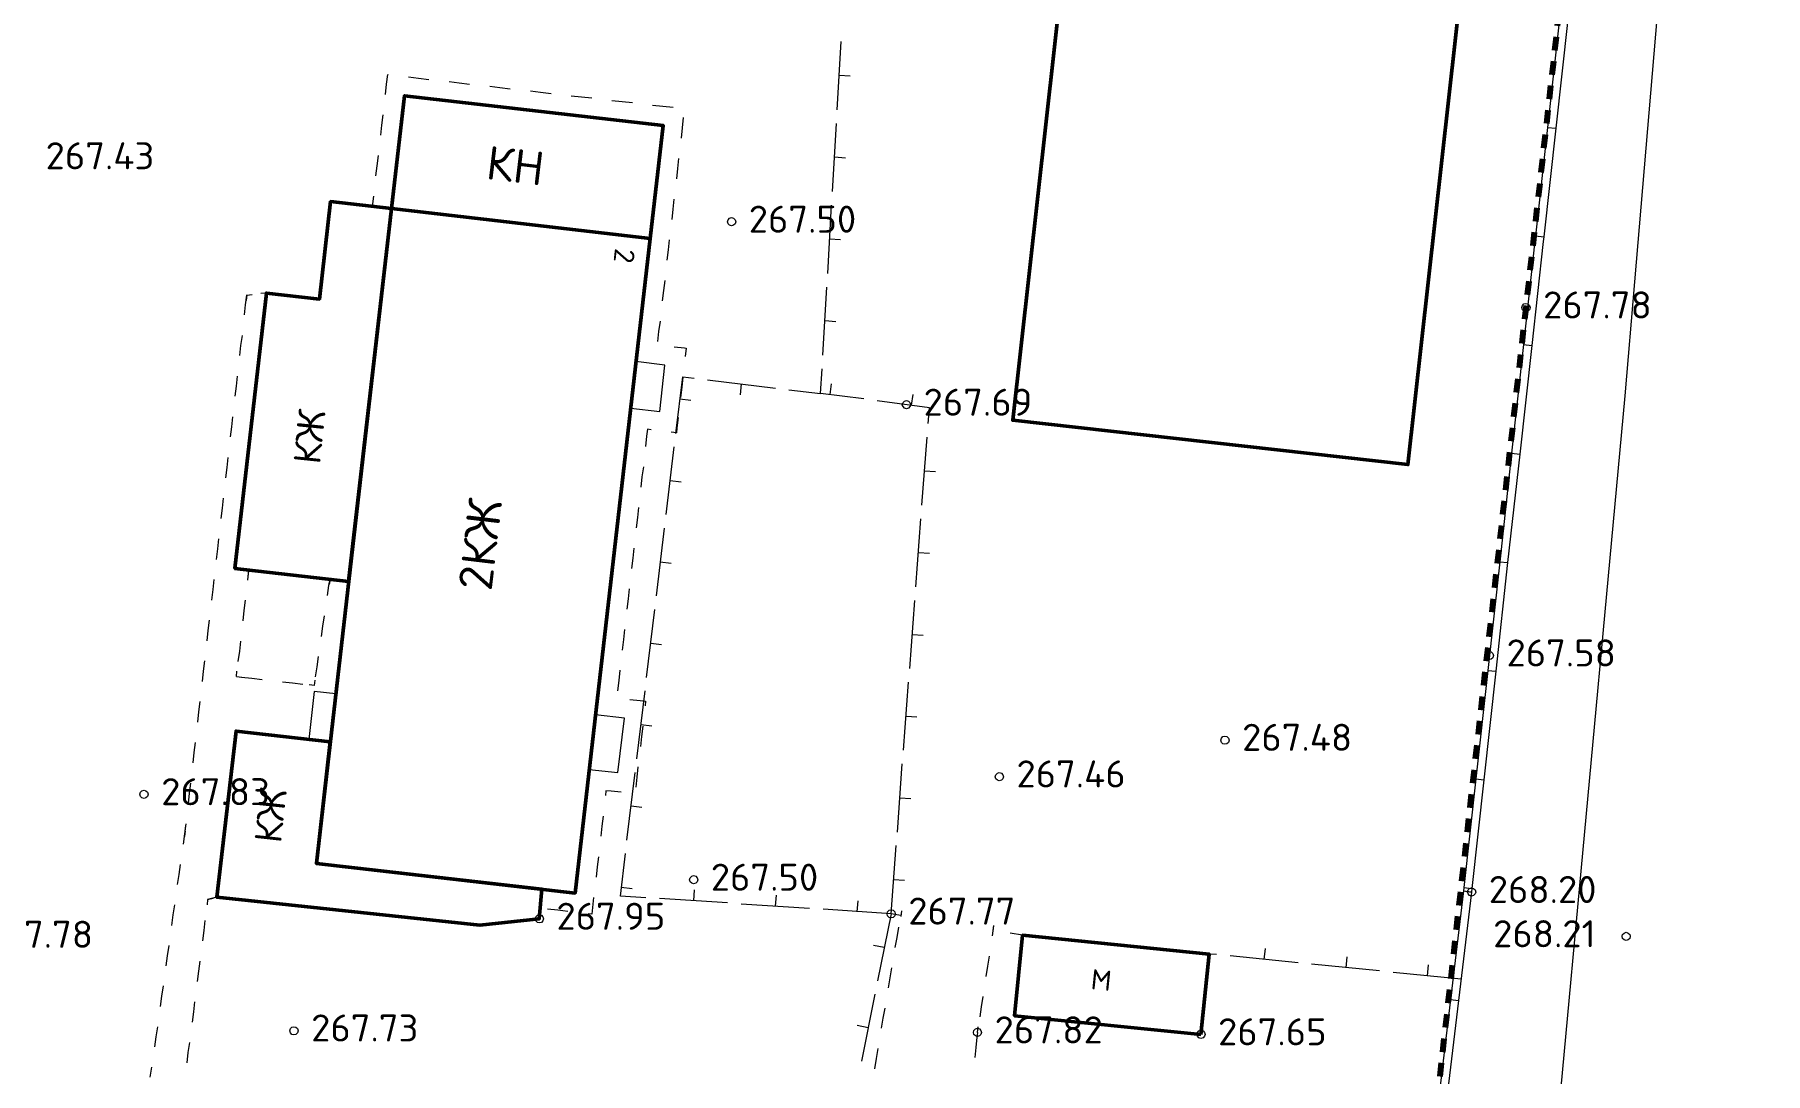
# Model space of a CAD drawing. Header units: millimetres. Extents: x -1422098 to 159246, y 52914 to 701814.
# Drawn here: x -512559 to -449199, y 296965 to 334994 of the extents above; entities that cross this region are included whole.
import ezdxf

# ---------------------------------------------------------------- set-up
doc = ezdxf.new("R2010")
doc.units = ezdxf.units.MM
doc.header["$MEASUREMENT"] = 0
doc.linetypes.add('Невидимая (1_500)', pattern=[900, 500, -400])
for name, color, linetype in [('! Будiвлi', 7, 'Continuous'), ('! Будівлі.доповнення', 7, 'Continuous'), ('! Вiдмiтки', 7, 'Continuous'), ('! ГП.Лінії Дороги', 7, 'Continuous'), ('! Дороги', 7, 'Continuous'), ('! МЕЖА', 7, 'Continuous'), ('! Огорожi', 7, 'Continuous')]:
    doc.layers.add(name, color=color, linetype=linetype)
doc.styles.add('СГЕНЕРИР_СТИЛЬ_1', font='ARIALUNI.TTF')

msp = doc.modelspace()

# ---------------------------------------------------------------- linework, layer by layer
at = {"layer": '! Будiвлi', "color": 250, "linetype": 'Continuous', "lineweight": 50, "true_color": 0x444444, "flags": 128}
for points in [[(-477974, 379754), (-477494, 384024), (-472224, 383444), (-472024, 385224), (-456784, 383524), (-456974, 381794), (-455694, 381654), (-456164, 377434), (-455794, 377384), (-462284, 319254), (-476754, 320874), (-471004, 372394), (-478704, 373244), (-479304, 373314), (-478574, 379824)], [(-490024, 327534), (-499494, 328624), (-499014, 332754), (-489544, 331664)], [(-499494, 328624), (-501064, 314974), (-505224, 315454), (-504074, 325534), (-502134, 325314), (-501724, 328884)], [(-502244, 304654), (-499494, 328624), (-490024, 327534), (-492774, 303564)], [(-501734, 309104), (-502244, 304654), (-493994, 303704), (-494084, 302624), (-496264, 302394), (-505884, 303414), (-505184, 309494)], [(-469864, 298394), (-476684, 299074), (-476394, 302024), (-469564, 301334)]]:
    msp.add_lwpolyline(points, close=True, dxfattribs=at)
at = {"layer": '! Будівлі.доповнення', "color": 250, "linetype": 'Continuous', "lineweight": 20, "true_color": 0x444444, "flags": 128}
for points in [[(-490544, 323024), (-490734, 321314), (-489674, 321194), (-489484, 322894)], [(-501734, 309104), (-501534, 310854), (-502324, 310944), (-502524, 309194)], [(-492024, 310094), (-492254, 308094), (-491204, 307974), (-490964, 309974)]]:
    msp.add_lwpolyline(points, close=True, dxfattribs=at)
at = {"layer": '! Вiдмiтки', "color": 250, "linetype": 'Continuous', "lineweight": 13, "true_color": 0x444444, "flags": 128}
for points in [[(-487044, 328294), (-486974, 328274), (-486914, 328214), (-486894, 328144), (-486914, 328064), (-486974, 328014), (-487044, 327994), (-487124, 328014), (-487174, 328064), (-487194, 328144), (-487174, 328214), (-487124, 328274)], [(-457964, 325154), (-457894, 325134), (-457834, 325074), (-457814, 325004), (-457834, 324924), (-457894, 324874), (-457964, 324854), (-458044, 324874), (-458094, 324924), (-458114, 325004), (-458094, 325074), (-458044, 325134)], [(-480644, 321594), (-480564, 321574), (-480514, 321524), (-480484, 321444), (-480514, 321374), (-480564, 321314), (-480644, 321294), (-480714, 321314), (-480764, 321374), (-480794, 321444), (-480764, 321524), (-480714, 321574)], [(-459304, 312414), (-459234, 312394), (-459174, 312334), (-459154, 312264), (-459174, 312184), (-459234, 312134), (-459304, 312114), (-459384, 312134), (-459434, 312184), (-459454, 312264), (-459434, 312334), (-459384, 312394)], [(-468984, 309314), (-468914, 309294), (-468854, 309234), (-468834, 309164), (-468854, 309084), (-468914, 309034), (-468984, 309014), (-469064, 309034), (-469114, 309084), (-469134, 309164), (-469114, 309234), (-469064, 309294)], [(-477244, 307974), (-477164, 307954), (-477114, 307894), (-477094, 307824), (-477114, 307744), (-477164, 307694), (-477244, 307674), (-477314, 307694), (-477374, 307744), (-477394, 307824), (-477374, 307894), (-477314, 307954)], [(-508554, 307334), (-508484, 307314), (-508424, 307254), (-508404, 307184), (-508424, 307104), (-508484, 307054), (-508554, 307034), (-508634, 307054), (-508684, 307104), (-508704, 307184), (-508684, 307254), (-508634, 307314)], [(-488434, 304204), (-488354, 304184), (-488304, 304124), (-488284, 304054), (-488304, 303974), (-488354, 303924), (-488434, 303904), (-488504, 303924), (-488564, 303974), (-488584, 304054), (-488564, 304124), (-488504, 304184)], [(-459954, 303754), (-459884, 303734), (-459824, 303684), (-459804, 303604), (-459824, 303534), (-459884, 303474), (-459954, 303454), (-460034, 303474), (-460084, 303534), (-460104, 303604), (-460084, 303684), (-460034, 303734)], [(-481204, 302954), (-481124, 302934), (-481074, 302884), (-481054, 302804), (-481074, 302734), (-481124, 302674), (-481204, 302654), (-481274, 302674), (-481334, 302734), (-481354, 302804), (-481334, 302884), (-481274, 302934)], [(-494084, 302774), (-494004, 302754), (-493954, 302694), (-493934, 302624), (-493954, 302544), (-494004, 302494), (-494084, 302474), (-494154, 302494), (-494214, 302544), (-494234, 302624), (-494214, 302694), (-494154, 302754)], [(-454294, 302134), (-454224, 302104), (-454164, 302054), (-454144, 301984), (-454164, 301904), (-454224, 301854), (-454294, 301834), (-454374, 301854), (-454424, 301904), (-454444, 301984), (-454424, 302054), (-454374, 302104)], [(-503064, 298674), (-502994, 298654), (-502934, 298604), (-502914, 298524), (-502934, 298454), (-502994, 298394), (-503064, 298374), (-503144, 298394), (-503194, 298454), (-503214, 298524), (-503194, 298604), (-503144, 298654)], [(-478044, 298614), (-477964, 298594), (-477914, 298534), (-477894, 298464), (-477914, 298384), (-477964, 298334), (-478044, 298314), (-478114, 298334), (-478174, 298384), (-478194, 298464), (-478174, 298534), (-478114, 298594)], [(-469864, 298544), (-469784, 298524), (-469734, 298464), (-469704, 298394), (-469734, 298324), (-469784, 298264), (-469864, 298244), (-469934, 298264), (-469984, 298324), (-470014, 298394), (-469984, 298464), (-469934, 298524)]]:
    msp.add_lwpolyline(points, close=True, dxfattribs=at)
at = {"layer": '! ГП.Лінії Дороги', "color": 250, "linetype": 'Continuous', "lineweight": 20, "true_color": 0x444444, "flags": 128}
msp.add_lwpolyline([(-437695, 526390), (-440929, 488244), (-442239, 486834), (-443947, 466684, 0.081174), (-443910, 466202), (-443535, 464664, -0.081174), (-442911, 456624), (-454347, 321770), (-457248, 290401, -0.044993), (-468634, 228578), (-470033, 223561)], format="xyb", dxfattribs=at)
at = {"layer": '! Дороги', "color": 250, "linetype": 'Continuous', "lineweight": 20, "true_color": 0x444444, "flags": 128}
for points in [[(-499674, 333174), (-499634, 333534)], [(-499634, 333534), (-499614, 333524)], [(-498874, 333444), (-498504, 333404)], [(-498504, 333404), (-498124, 333354)], [(-497384, 333274), (-497014, 333234)], [(-499714, 332804), (-499674, 333174)], [(-497014, 333234), (-496634, 333184)], [(-495894, 333104), (-495524, 333054)], [(-495524, 333054), (-495144, 333014)], [(-494404, 332934), (-494034, 332884)], [(-494034, 332884), (-493654, 332844)], [(-492914, 332754), (-492544, 332714)], [(-492544, 332714), (-492164, 332674)], [(-499844, 331684), (-499804, 332054)], [(-491424, 332584), (-491054, 332544)], [(-491054, 332544), (-490674, 332504)], [(-489934, 332414), (-489564, 332374)], [(-489564, 332374), (-489184, 332334)], [(-499884, 331314), (-499844, 331684)], [(-488854, 331584), (-488894, 331204)], [(-488814, 331954), (-488854, 331584)], [(-500064, 329824), (-500014, 330194)], [(-500014, 330194), (-499974, 330564)], [(-488984, 330464), (-489024, 330094)], [(-489024, 330094), (-489064, 329714)], [(-500184, 328704), (-500144, 329074)], [(-489154, 328974), (-489194, 328604)], [(-489194, 328604), (-489234, 328224)], [(-489364, 327114), (-489414, 326734)], [(-489324, 327484), (-489364, 327114)], [(-489494, 325994), (-489534, 325624)], [(-504874, 324734), (-504834, 325104)], [(-504834, 325104), (-504794, 325454)], [(-504794, 325454), (-504814, 325264)], [(-504794, 325454), (-504594, 325484)], [(-504794, 325454), (-504774, 325464)], [(-504074, 325534), (-504274, 325514)], [(-489534, 325624), (-489584, 325244)], [(-489664, 324504), (-489714, 324124)], [(-505004, 323614), (-504954, 323984)], [(-489714, 324124), (-489754, 323754)], [(-505044, 323244), (-505004, 323614)], [(-489144, 323564), (-488764, 323524)], [(-488764, 323524), (-488704, 323514)], [(-488704, 323514), (-488744, 323204)], [(-505214, 321754), (-505174, 322124)], [(-505174, 322124), (-505134, 322494)], [(-488864, 322084), (-488914, 321714)], [(-488824, 322464), (-488864, 322084)], [(-505384, 320264), (-505344, 320634)], [(-505344, 320634), (-505304, 321004)], [(-488994, 320974), (-489044, 320594)], [(-490154, 320294), (-490194, 319914)], [(-490124, 320544), (-490154, 320294)], [(-489994, 320524), (-490124, 320544)], [(-489064, 320414), (-489254, 320444)], [(-489044, 320594), (-489064, 320414)], [(-505514, 319144), (-505474, 319514)], [(-505554, 318764), (-505514, 319144)], [(-490324, 318804), (-490364, 318424)], [(-490274, 319174), (-490324, 318804)], [(-505724, 317274), (-505684, 317654)], [(-505684, 317654), (-505644, 318024)], [(-490454, 317684), (-490494, 317314)], [(-490494, 317314), (-490534, 316934)], [(-505904, 315784), (-505854, 316164)], [(-505854, 316164), (-505814, 316534)], [(-490624, 316194), (-490664, 315824)], [(-490664, 315824), (-490704, 315444)], [(-506024, 314674), (-505984, 315044)], [(-504724, 315404), (-504764, 315024)], [(-504724, 315404), (-504744, 315204)], [(-501784, 314824), (-501744, 315054)], [(-501744, 315054), (-501774, 314864)], [(-506074, 314294), (-506024, 314674)], [(-504854, 314284), (-504894, 313914)], [(-501834, 314454), (-501784, 314824)], [(-490834, 314334), (-490874, 313954)], [(-490794, 314704), (-490834, 314334)], [(-504894, 313914), (-504934, 313534)], [(-502004, 313334), (-501944, 313714)], [(-506244, 312804), (-506204, 313184)], [(-506204, 313184), (-506154, 313554)], [(-502054, 312964), (-502004, 313334)], [(-490964, 313214), (-491004, 312844)], [(-505064, 312424), (-505114, 312044)], [(-505024, 312794), (-505064, 312424)], [(-491004, 312844), (-491044, 312464)], [(-506374, 311694), (-506324, 312064)], [(-502274, 311484), (-502214, 311854)], [(-502214, 311854), (-502164, 312224)], [(-506414, 311314), (-506374, 311694)], [(-505174, 311494), (-505154, 311694)], [(-505174, 311494), (-504974, 311474)], [(-504984, 311474), (-504604, 311434)], [(-504604, 311434), (-504234, 311384)], [(-503484, 311304), (-503114, 311264)], [(-503114, 311264), (-502744, 311214)], [(-502314, 311164), (-502514, 311194)], [(-502314, 311164), (-502284, 311364)], [(-491174, 311354), (-491224, 310974)], [(-491134, 311724), (-491174, 311354)], [(-506544, 310204), (-506494, 310574)], [(-490764, 310654), (-490394, 310614)], [(-490394, 310614), (-490194, 310594)], [(-490194, 310594), (-490214, 310424)], [(-506584, 309824), (-506544, 310204)], [(-490344, 309304), (-490384, 308934)], [(-490294, 309674), (-490344, 309304)], [(-506754, 308334), (-506714, 308714)], [(-506714, 308714), (-506674, 309084)], [(-490474, 308184), (-490514, 307814)], [(-506884, 307224), (-506844, 307594)], [(-491644, 307314), (-491664, 307134)], [(-491454, 307294), (-491644, 307314)], [(-491084, 307254), (-491454, 307294)], [(-490514, 307814), (-490554, 307444)], [(-506924, 306844), (-506884, 307224)], [(-507044, 305834), (-507014, 306104)], [(-507044, 305834), (-507024, 306034)], [(-491744, 306384), (-491794, 306014)], [(-507114, 305354), (-507054, 305734)], [(-507044, 305834), (-507074, 305634)], [(-507054, 305734), (-507044, 305834)], [(-491794, 306014), (-491834, 305644)], [(-491914, 304894), (-491964, 304524)], [(-507324, 303874), (-507264, 304244)], [(-507264, 304244), (-507214, 304614)], [(-491964, 304524), (-492004, 304154)], [(-507484, 302764), (-507424, 303134)], [(-506224, 303334), (-506244, 303134)], [(-505884, 303414), (-506224, 303334)], [(-506224, 303334), (-506024, 303384)], [(-506224, 303334), (-506224, 303304)], [(-505884, 303414), (-506074, 303364)], [(-493404, 302934), (-493784, 302974)], [(-493034, 302894), (-493404, 302934)], [(-492134, 303034), (-492164, 302794)], [(-492094, 303404), (-492134, 303034)], [(-480824, 302914), (-480854, 302714)], [(-507534, 302384), (-507484, 302764)], [(-506324, 302564), (-506364, 302194)], [(-492164, 302794), (-492294, 302804)], [(-480984, 301944), (-480924, 302314)], [(-477454, 302374), (-477504, 302004)], [(-477454, 302374), (-477484, 302174)], [(-507694, 301274), (-507634, 301644)], [(-506364, 302194), (-506414, 301814)], [(-481054, 301574), (-480984, 301944)], [(-507744, 300904), (-507694, 301274)], [(-506514, 301074), (-506554, 300704)], [(-477614, 301254), (-477674, 300884)], [(-506554, 300704), (-506604, 300334)], [(-481304, 300094), (-481234, 300464)], [(-481234, 300464), (-481174, 300834)], [(-477674, 300884), (-477734, 300514)], [(-507954, 299414), (-507904, 299794)], [(-507904, 299794), (-507844, 300164)], [(-477844, 299774), (-477904, 299404)], [(-506744, 299214), (-506794, 298844)], [(-506704, 299584), (-506744, 299214)], [(-481494, 298984), (-481424, 299354)], [(-477904, 299404), (-477954, 299034)], [(-508114, 298304), (-508054, 298674)], [(-481554, 298614), (-481494, 298984)], [(-478044, 298464), (-478064, 298264)], [(-478044, 298464), (-478014, 298664)], [(-508164, 297934), (-508114, 298304)], [(-506894, 298094), (-506944, 297724)], [(-481744, 297504), (-481684, 297874)], [(-478104, 297914), (-478144, 297544)], [(-478064, 298294), (-478104, 297914)], [(-508324, 296824), (-508264, 297194)], [(-506944, 297724), (-506984, 297354)], [(-481804, 297134), (-481744, 297504)]]:
    msp.add_lwpolyline(points, dxfattribs=at)
at = {"layer": '! МЕЖА', "color": 231, "linetype": 'Невидимая (1_500)', "lineweight": 80, "true_color": 0xff68cd, "flags": 128}
msp.add_lwpolyline([(-438159, 701814), (-451184, 621244), (-429179, 620505), (-437574, 547554), (-443084, 497554), (-442575, 497499), (-453884, 398566), (-449797, 398042), (-462084, 288244), (-466084, 279204), (-466264, 278104), (-460397, 276776), (-461774, 271604), (-462740, 267474), (-477604, 196424), (-483844, 191074), (-491834, 150024), (-504104, 83404), (-492294, 80154), (-467144, 73054), (-457554, 103824), (-453054, 108704), (-391704, 92054), (-342095, 83880), (-341164, 93974), (-339274, 95734), (-326444, 92794), (-306064, 88574), (-304651, 95440), (-303804, 100674), (-301494, 113024), (-297244, 120304), (-296696, 128433), (-296674, 128654), (-258024, 124474), (-207904, 117794), (-136344, 107524), (-136248, 66759), (-67934, 52914), (-45094, 162024), (-21934, 156644), (-17864, 156379), (-11396, 189162), (-11396, 360461), (-9304, 395704), (-5364, 394964), (14516, 392774), (29926, 391514), (50926, 389794), (59926, 388174), (61526, 386744), (66826, 370654), (71336, 371204), (85216, 374044), (140116, 388854), (140696, 386524), (156242, 391167), (159246, 398824), (159226, 408854), (155376, 415814), (152376, 421774), (143746, 434354), (136186, 444284), (127816, 493914), (73416, 481204), (29696, 519944), (26616, 522454), (26006, 527834), (23726, 528464), (20046, 530534), (15626, 532644), (7106, 545114), (4126, 555544), (5176, 555804), (-6274, 601354), (-4544, 602794), (-11744, 627264), (-10574, 631304), (-13524, 643284), (-59184, 632084), (-63384, 644404), (-66114, 643674), (-69364, 656694), (-89144, 651754), (-88754, 650204), (-108924, 645174), (-109614, 647934), (-109174, 648044), (-110084, 651694), (-118794, 649514), (-118104, 646744), (-115154, 647484), (-114964, 646744), (-113274, 647164), (-112544, 644264), (-134314, 638834), (-134704, 640384), (-154054, 635554), (-156494, 644074), (-186224, 636134), (-189524, 662404), (-187344, 662684), (-189394, 679304), (-197594, 678284), (-198014, 681684), (-253694, 674694), (-253934, 676564), (-279224, 673474), (-313213, 670854), (-395104, 688194)], close=True, dxfattribs=at)
at = {"layer": '! Огорожi', "color": 250, "linetype": 'Continuous', "lineweight": 20, "true_color": 0x444444, "flags": 128}
for points in [[(-456734, 335574), (-457174, 331594)], [(-456434, 335544), (-456874, 331564)], [(-483174, 332244), (-483034, 334744)], [(-482704, 333474), (-483104, 333494)], [(-483354, 329254), (-483204, 331744)], [(-457174, 331594), (-457614, 327624)], [(-456874, 331564), (-457314, 327594)], [(-457174, 331594), (-456874, 331564)], [(-482874, 330474), (-483274, 330504)], [(-483524, 326254), (-483384, 328754)], [(-457614, 327624), (-457634, 327444)], [(-457614, 327624), (-457314, 327594)], [(-457314, 327594), (-457334, 327414)], [(-483054, 327484), (-483454, 327504)], [(-457634, 327444), (-458054, 323644)], [(-457334, 327414), (-457754, 323614)], [(-483704, 323264), (-483554, 325754)], [(-483224, 324484), (-483624, 324514)], [(-458054, 323644), (-458494, 319674)], [(-457754, 323614), (-458194, 319634)], [(-458054, 323644), (-457754, 323614)], [(-483784, 321854), (-483734, 322764)], [(-489084, 320394), (-488834, 322464)], [(-488834, 322464), (-488414, 322414)], [(-487924, 322354), (-485434, 322054)], [(-486724, 321804), (-486684, 322204)], [(-484944, 321994), (-483784, 321854)], [(-483394, 322204), (-483444, 321814)], [(-488534, 321594), (-488934, 321644)], [(-482204, 321654), (-483784, 321854)], [(-479804, 321334), (-481714, 321584)], [(-480414, 321814), (-480474, 321424)], [(-479854, 320754), (-479804, 321334)], [(-480074, 317764), (-479884, 320254)], [(-489444, 317424), (-489144, 319904)], [(-458494, 319674), (-458924, 315694)], [(-458194, 319634), (-458634, 315664)], [(-458494, 319674), (-458194, 319634)], [(-479584, 318984), (-479984, 319014)], [(-488894, 318614), (-489294, 318664)], [(-489794, 314444), (-489504, 316924)], [(-480304, 314774), (-480114, 317264)], [(-489254, 315634), (-489654, 315684)], [(-479804, 315994), (-480204, 316024)], [(-458924, 315694), (-459364, 311714)], [(-458634, 315664), (-459064, 311684)], [(-458924, 315694), (-458634, 315664)], [(-480524, 311784), (-480334, 314274)], [(-490154, 311464), (-489854, 313944)], [(-480034, 312994), (-480434, 313024)], [(-489614, 312654), (-490004, 312704)], [(-480754, 308794), (-480564, 311284)], [(-459364, 311714), (-459804, 307744)], [(-459064, 311684), (-459504, 307714)], [(-459364, 311714), (-459064, 311684)], [(-490514, 308484), (-490214, 310964)], [(-480264, 310004), (-480654, 310034)], [(-489964, 309674), (-490364, 309724)], [(-490874, 305504), (-490574, 307984)], [(-480974, 305794), (-480794, 308294)], [(-459804, 307744), (-460244, 303764)], [(-459504, 307714), (-459944, 303734)], [(-459804, 307744), (-459504, 307714)], [(-490324, 306704), (-490724, 306744)], [(-480484, 307014), (-480884, 307044)], [(-491114, 303454), (-490934, 305014)], [(-481204, 302804), (-481014, 305304)], [(-490684, 303724), (-491084, 303764)], [(-488414, 303684), (-488434, 303284)], [(-480714, 304024), (-481114, 304054)], [(-460254, 303644), (-460724, 299664)], [(-459954, 303604), (-460434, 299634)], [(-460244, 303764), (-460254, 303634)], [(-460254, 303644), (-459954, 303604)], [(-459954, 303604), (-460254, 303634)], [(-460244, 303764), (-459944, 303734)], [(-459944, 303734), (-459954, 303604)], [(-490184, 303394), (-491114, 303454)], [(-487194, 303204), (-489684, 303364)], [(-484194, 303004), (-486694, 303164)], [(-485414, 303484), (-485444, 303084)], [(-481204, 302804), (-483694, 302974)], [(-482424, 303284), (-482454, 302884)], [(-481204, 302804), (-481704, 300354)], [(-480854, 302744), (-481204, 302804)], [(-481844, 301664), (-481454, 301584)], [(-476394, 302024), (-476844, 302094)], [(-469294, 301314), (-469564, 301334)], [(-466304, 301014), (-468794, 301264)], [(-467514, 301534), (-467554, 301134)], [(-463324, 300714), (-465814, 300964)], [(-464524, 301234), (-464564, 300834)], [(-460334, 300414), (-462824, 300664)], [(-461544, 300934), (-461584, 300534)], [(-481804, 299864), (-482294, 297414)], [(-460724, 299664), (-461204, 295694)], [(-460434, 299634), (-460904, 295664)], [(-460724, 299664), (-460434, 299634)], [(-482444, 298724), (-482044, 298644)]]:
    msp.add_lwpolyline(points, dxfattribs=at)

# ---------------------------------------------------------------- texts
at = {"layer": '! Будiвлi', "color": 250, "linetype": 'Continuous', "lineweight": 13, "true_color": 0x444444, "attachment_point": 4, "style": 'СГЕНЕРИР_СТИЛЬ_1'}
for s, insert, char_height, rotation in [('\\A1;{\\Ftxt.shx;КН}', (-496006, 330323), 1230, 353.21), ('\\A1;{\\Ftxt.shx;2}', (-490940, 327154), 740, 263.45), ('\\A1;{\\Ftxt.shx;КЖ}', (-502600, 319283), 990, 84.11), ('\\A1;{\\Ftxt.shx;2КЖ}', (-496444, 314667), 1230, 83.17), ('\\A1;{\\Ftxt.shx;КЖ}', (-504029, 305415), 990, 83.77), ('\\A1;{\\Ftxt.shx;М}', (-473887, 300421), 740, 354.09)]:
    msp.add_mtext(s, dxfattribs=dict(at, insert=insert, char_height=char_height, rotation=rotation))
at = {"layer": '! Вiдмiтки', "color": 250, "linetype": 'Continuous', "lineweight": 13, "true_color": 0x444444, "char_height": 990, "attachment_point": 4, "style": 'СГЕНЕРИР_СТИЛЬ_1'}
for s, insert in [('\\A1;{\\Ftxt.shx;267.43}', (-512157, 330558)), ('\\A1;{\\Ftxt.shx;267.50}', (-486417, 328237)), ('\\A1;{\\Ftxt.shx;267.78}', (-457337, 325097)), ('\\A1;{\\Ftxt.shx;267.69}', (-480017, 321537)), ('\\A1;{\\Ftxt.shx;267.58}', (-458677, 312357)), ('\\A1;{\\Ftxt.shx;267.48}', (-468357, 309268)), ('\\A1;{\\Ftxt.shx;267.46}', (-476617, 307928)), ('\\A1;{\\Ftxt.shx;267.83}', (-507927, 307277)), ('\\A1;{\\Ftxt.shx;267.50}', (-487807, 304147)), ('\\A1;{\\Ftxt.shx;268.20}', (-459327, 303697)), ('\\A1;{\\Ftxt.shx;267.95}', (-493457, 302717)), ('\\A1;{\\Ftxt.shx;267.77}', (-480577, 302907)), ('\\A1;{\\Ftxt.shx;267.78}', (-514397, 302057)), ('\\A1;{\\Ftxt.shx;268.21}', (-459167, 302077)), ('\\A1;{\\Ftxt.shx;267.73}', (-502437, 298627)), ('\\A1;{\\Ftxt.shx;267.82}', (-477417, 298557)), ('\\A1;{\\Ftxt.shx;267.65}', (-469237, 298487))]:
    msp.add_mtext(s, dxfattribs=dict(at, insert=insert))

doc.saveas('drawing.dxf')
